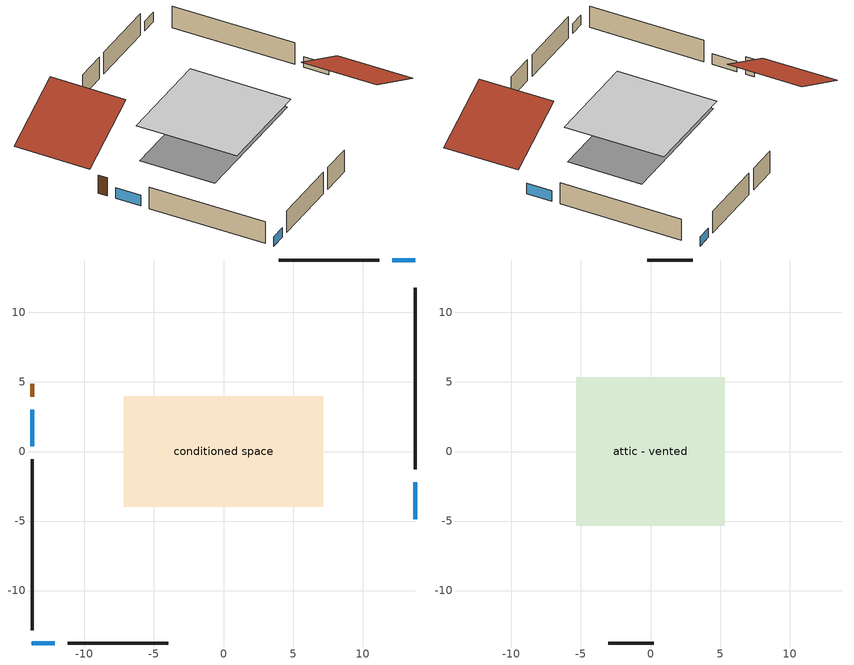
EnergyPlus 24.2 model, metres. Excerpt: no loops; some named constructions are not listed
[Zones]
conditioned space
 floor foundation (Slab1 construction): -7.17,-3.98 -7.17,3.98 7.17,3.98 7.17,-3.98 z0
 wall outside (AdiabaticWallConstruction 1): -13.77,4.86 -13.77,3.94 z0:2.03
 wall outside (AdiabaticWallConstruction): 13.77,-4.86 13.77,-2.21 / -13.77,3.01 -13.77,0.36 z0:1.19; -13.77,-13.77 -12.13,-13.77 / 13.77,13.77 12.13,13.77 z0:1.07
 wall outside (Wall1 construction): 13.77,-1.28 13.77,11.76 z0:2.44
 wall outside (Wall2 construction): -11.2,-13.77 -3.96,-13.77 z0:2.44
 wall outside (Wall3 construction): -13.77,-0.57 -13.77,-12.84 z0:2.44
 wall outside (Wall4 construction): 11.2,13.77 3.96,13.77 z0:2.44
 window (WindowConstruction): 13.77,-4.86 13.77,-2.21 z0:1.19
 window (WindowConstruction 1): -13.77,-13.77 -12.13,-13.77 z0:1.07
 window (WindowConstruction 2): -13.77,3.01 -13.77,0.36 z0:1.19
 window (WindowConstruction 3): 13.77,13.77 12.13,13.77 z0:1.07
 door (Door): -13.77,4.86 -13.77,3.94 z0:2.03
attic - vented
 floor to conditioned space (Floor1 construction Reversed): -5.34,-5.34 -5.34,5.34 5.34,5.34 5.34,-5.34 z2.44
 wall outside (Wall5 construction): -3.03,-13.77 0.22,-13.77 z0:2.44
 wall outside (Wall6 construction): 3.03,13.77 -0.22,13.77 z0:2.44
 roof outside (Roof1 construction): 13.77,-5.78,2.44 6.63,-5.78,6.01 6.63,-13.77,6.01 13.77,-13.77,2.44
 roof outside (Roof2 construction): -13.77,5.78,2.44 -6.63,5.78,6.01 -6.63,13.77,6.01 -13.77,13.77,2.44
[Material] Roughness=Rough; Thermal Absorptance=0.9
Name | Thickness {m} | Conductivity {W/m-K} | Density {kg/m3} | Specific Heat {J/kg-K} | Solar Absorptance | Visible Absorptance
ceiling loosefill ins | 0.0846667 | 0.0480833 | 16.02 | 1046.75 | 0.7 | 0.7
ceiling stud and cavity | 0.1397 | 0.0920385 | 65.682 | 1177.47 | 0.7 | 0.7
gypsum board | 0.0127 | 0.160291 | 801 | 837.4 | 0.6 | 0.6
[Construction]
Floor1 construction: ceiling loosefill ins, ceiling stud and cavity, gypsum board
[EnergyManagementSystem:OutputVariable] Type of Data in Variable=Averaged; Update Frequency=ZoneTimestep; EMS Program or Subroutine=total_airflows_program; Units=m^3/s
Name | EMS Variable
total_infil_flow_rate_timeseries_outvar | total_infil_flow_rate
total_mechvent_flow_rate_timeseries_outvar | total_mechvent_flow_rate
total_natvent_flow_rate_timeseries_outvar | total_natvent_flow_rate
total_whf_flow_rate_timeseries_outvar | total_whf_flow_rate
[Schedule:Day:Interval]
cooling season schedule day; cooling season schedule day 2; cooling season schedule default day; natural vent schedule default day: No, 24:00, 0
cooling season schedule day 1; natural vent schedule day: No, 24:00, 1
exterior lighting schedule day 10: No, 01:00, 0.552381, 03:00, 0.510952, 05:00, 0.483333, 06:00, 0.538571, 07:00, 0.607619, 08:00, 0.56619, 09:00, 0.428095, 10:00, 0.345238, 12:00, 0.331429, 13:00, 0.345238, 14:00, 0.386667, 15:00, 0.414286, 16:00, 0.483333, 17:00, 0.607619, 18:00, 0.773333, 19:00, 0.88381, 20:00, 0.939048, 21:00, 0.966667, 22:00, 0.897619, 23:00, 0.773333, 24:00, 0.649048
exterior lighting schedule day 11: No, 01:00, 0.571429, 03:00, 0.528571, 05:00, 0.5, 06:00, 0.557143, 07:00, 0.628571, 08:00, 0.585714, 09:00, 0.442857, 10:00, 0.357143, 12:00, 0.342857, 13:00, 0.357143, 14:00, 0.4, 15:00, 0.428571, 16:00, 0.5, 17:00, 0.628571, 18:00, 0.8, 19:00, 0.914286, 20:00, 0.971429, 21:00, 1, 22:00, 0.928571, 23:00, 0.8, 24:00, 0.671429
exterior lighting schedule day 5: No, 01:00, 0.380952, 03:00, 0.352381, 05:00, 0.333333, 06:00, 0.371429, 07:00, 0.419048, 08:00, 0.390476, 09:00, 0.295238, 10:00, 0.238095, 12:00, 0.228571, 13:00, 0.238095, 14:00, 0.266667, 15:00, 0.285714, 16:00, 0.333333, 17:00, 0.419048, 18:00, 0.533333, 19:00, 0.609524, 20:00, 0.647619, 21:00, 0.666667, 22:00, 0.619048, 23:00, 0.533333, 24:00, 0.447619
exterior lighting schedule day 6: No, 01:00, 0.390476, 03:00, 0.36119, 05:00, 0.341667, 06:00, 0.380714, 07:00, 0.429524, 08:00, 0.400238, 09:00, 0.302619, 10:00, 0.244048, 12:00, 0.234286, 13:00, 0.244048, 14:00, 0.273333, 15:00, 0.292857, 16:00, 0.341667, 17:00, 0.429524, 18:00, 0.546667, 19:00, 0.624762, 20:00, 0.66381, 21:00, 0.683333, 22:00, 0.634524, 23:00, 0.546667, 24:00, 0.45881
exterior lighting schedule day 7: No, 01:00, 0.419048, 03:00, 0.387619, 05:00, 0.366667, 06:00, 0.408571, 07:00, 0.460952, 08:00, 0.429524, 09:00, 0.324762, 10:00, 0.261905, 12:00, 0.251429, 13:00, 0.261905, 14:00, 0.293333, 15:00, 0.314286, 16:00, 0.366667, 17:00, 0.460952, 18:00, 0.586667, 19:00, 0.670476, 20:00, 0.712381, 21:00, 0.733333, 22:00, 0.680952, 23:00, 0.586667, 24:00, 0.492381
exterior lighting schedule day 8: No, 01:00, 0.466667, 03:00, 0.431667, 05:00, 0.408333, 06:00, 0.455, 07:00, 0.513333, 08:00, 0.478333, 09:00, 0.361667, 10:00, 0.291667, 12:00, 0.28, 13:00, 0.291667, 14:00, 0.326667, 15:00, 0.35, 16:00, 0.408333, 17:00, 0.513333, 18:00, 0.653333, 19:00, 0.746667, 20:00, 0.793333, 21:00, 0.816667, 22:00, 0.758333, 23:00, 0.653333, 24:00, 0.548333
exterior lighting schedule day 9: No, 01:00, 0.509524, 03:00, 0.47131, 05:00, 0.445833, 06:00, 0.496786, 07:00, 0.560476, 08:00, 0.522262, 09:00, 0.394881, 10:00, 0.318452, 12:00, 0.305714, 13:00, 0.318452, 14:00, 0.356667, 15:00, 0.382143, 16:00, 0.445833, 17:00, 0.560476, 18:00, 0.713333, 19:00, 0.815238, 20:00, 0.86619, 21:00, 0.891667, 22:00, 0.827976, 23:00, 0.713333, 24:00, 0.59869
[Schedule:Week:Daily]
cooling season schedule Week Rule - Jan1-May26: cooling season schedule day, cooling season schedule day, cooling season schedule day, cooling season schedule day, cooling season schedule day, cooling season schedule day, cooling season schedule day, cooling season schedule default day, cooling season schedule default day, cooling season schedule default day, cooling season schedule default day, cooling season schedule default day
cooling season schedule Week Rule - May27-Jun2: cooling season schedule day, cooling season schedule day, cooling season schedule day, cooling season schedule day, cooling season schedule day, cooling season schedule day 1, cooling season schedule day 1, cooling season schedule default day, cooling season schedule default day, cooling season schedule default day, cooling season schedule default day, cooling season schedule default day
cooling season schedule Week Rule - Jun3-Sep29: cooling season schedule day 1, cooling season schedule day 1, cooling season schedule day 1, cooling season schedule day 1, cooling season schedule day 1, cooling season schedule day 1, cooling season schedule day 1, cooling season schedule default day, cooling season schedule default day, cooling season schedule default day, cooling season schedule default day, cooling season schedule default day
cooling season schedule Week Rule - Sep30-Oct6: cooling season schedule day 1, cooling season schedule day 2, cooling season schedule day 2, cooling season schedule day 2, cooling season schedule day 2, cooling season schedule day 2, cooling season schedule day 2, cooling season schedule default day, cooling season schedule default day, cooling season schedule default day, cooling season schedule default day, cooling season schedule default day
cooling season schedule Week Rule - Oct7-Dec31: cooling season schedule day 2, cooling season schedule day 2, cooling season schedule day 2, cooling season schedule day 2, cooling season schedule day 2, cooling season schedule day 2, cooling season schedule day 2, cooling season schedule default day, cooling season schedule default day, cooling season schedule default day, cooling season schedule default day, cooling season schedule default day
natural vent schedule Week Rule - Jan1-Jan6: natural vent schedule day, natural vent schedule day, natural vent schedule default day, natural vent schedule day, natural vent schedule default day, natural vent schedule day, natural vent schedule default day, natural vent schedule default day, natural vent schedule default day, natural vent schedule default day, natural vent schedule default day, natural vent schedule default day
natural vent schedule Week Rule - Jan7-Dec31: natural vent schedule default day, natural vent schedule day, natural vent schedule default day, natural vent schedule day, natural vent schedule default day, natural vent schedule day, natural vent schedule default day, natural vent schedule default day, natural vent schedule default day, natural vent schedule default day, natural vent schedule default day, natural vent schedule default day
[Schedule:Year]
cooling season schedule: cooling season schedule Week Rule - Jan1-May26, 1, 1, 5, 26, cooling season schedule Week Rule - May27-Jun2, 5, 27, 6, 2, cooling season schedule Week Rule - Jun3-Sep29, 6, 3, 9, 29, cooling season schedule Week Rule - Sep30-Oct6, 9, 30, 10, 6, cooling season schedule Week Rule - Oct7-Dec31, 10, 7, 12, 31
natural vent schedule: natural vent schedule Week Rule - Jan1-Jan6, 1, 1, 1, 6, natural vent schedule Week Rule - Jan7-Dec31, 1, 7, 12, 31
[Schedule:File]
hot_water_dishwasher: File=in.schedules.csv; Column Number=6; Rows to Skip at Top=1; Number of Hours of Data=8760; Column Separator=Comma; Interpolate to Timestep=Yes; Minutes per Item=15; Adjust Schedule for Daylight Savings=Yes
